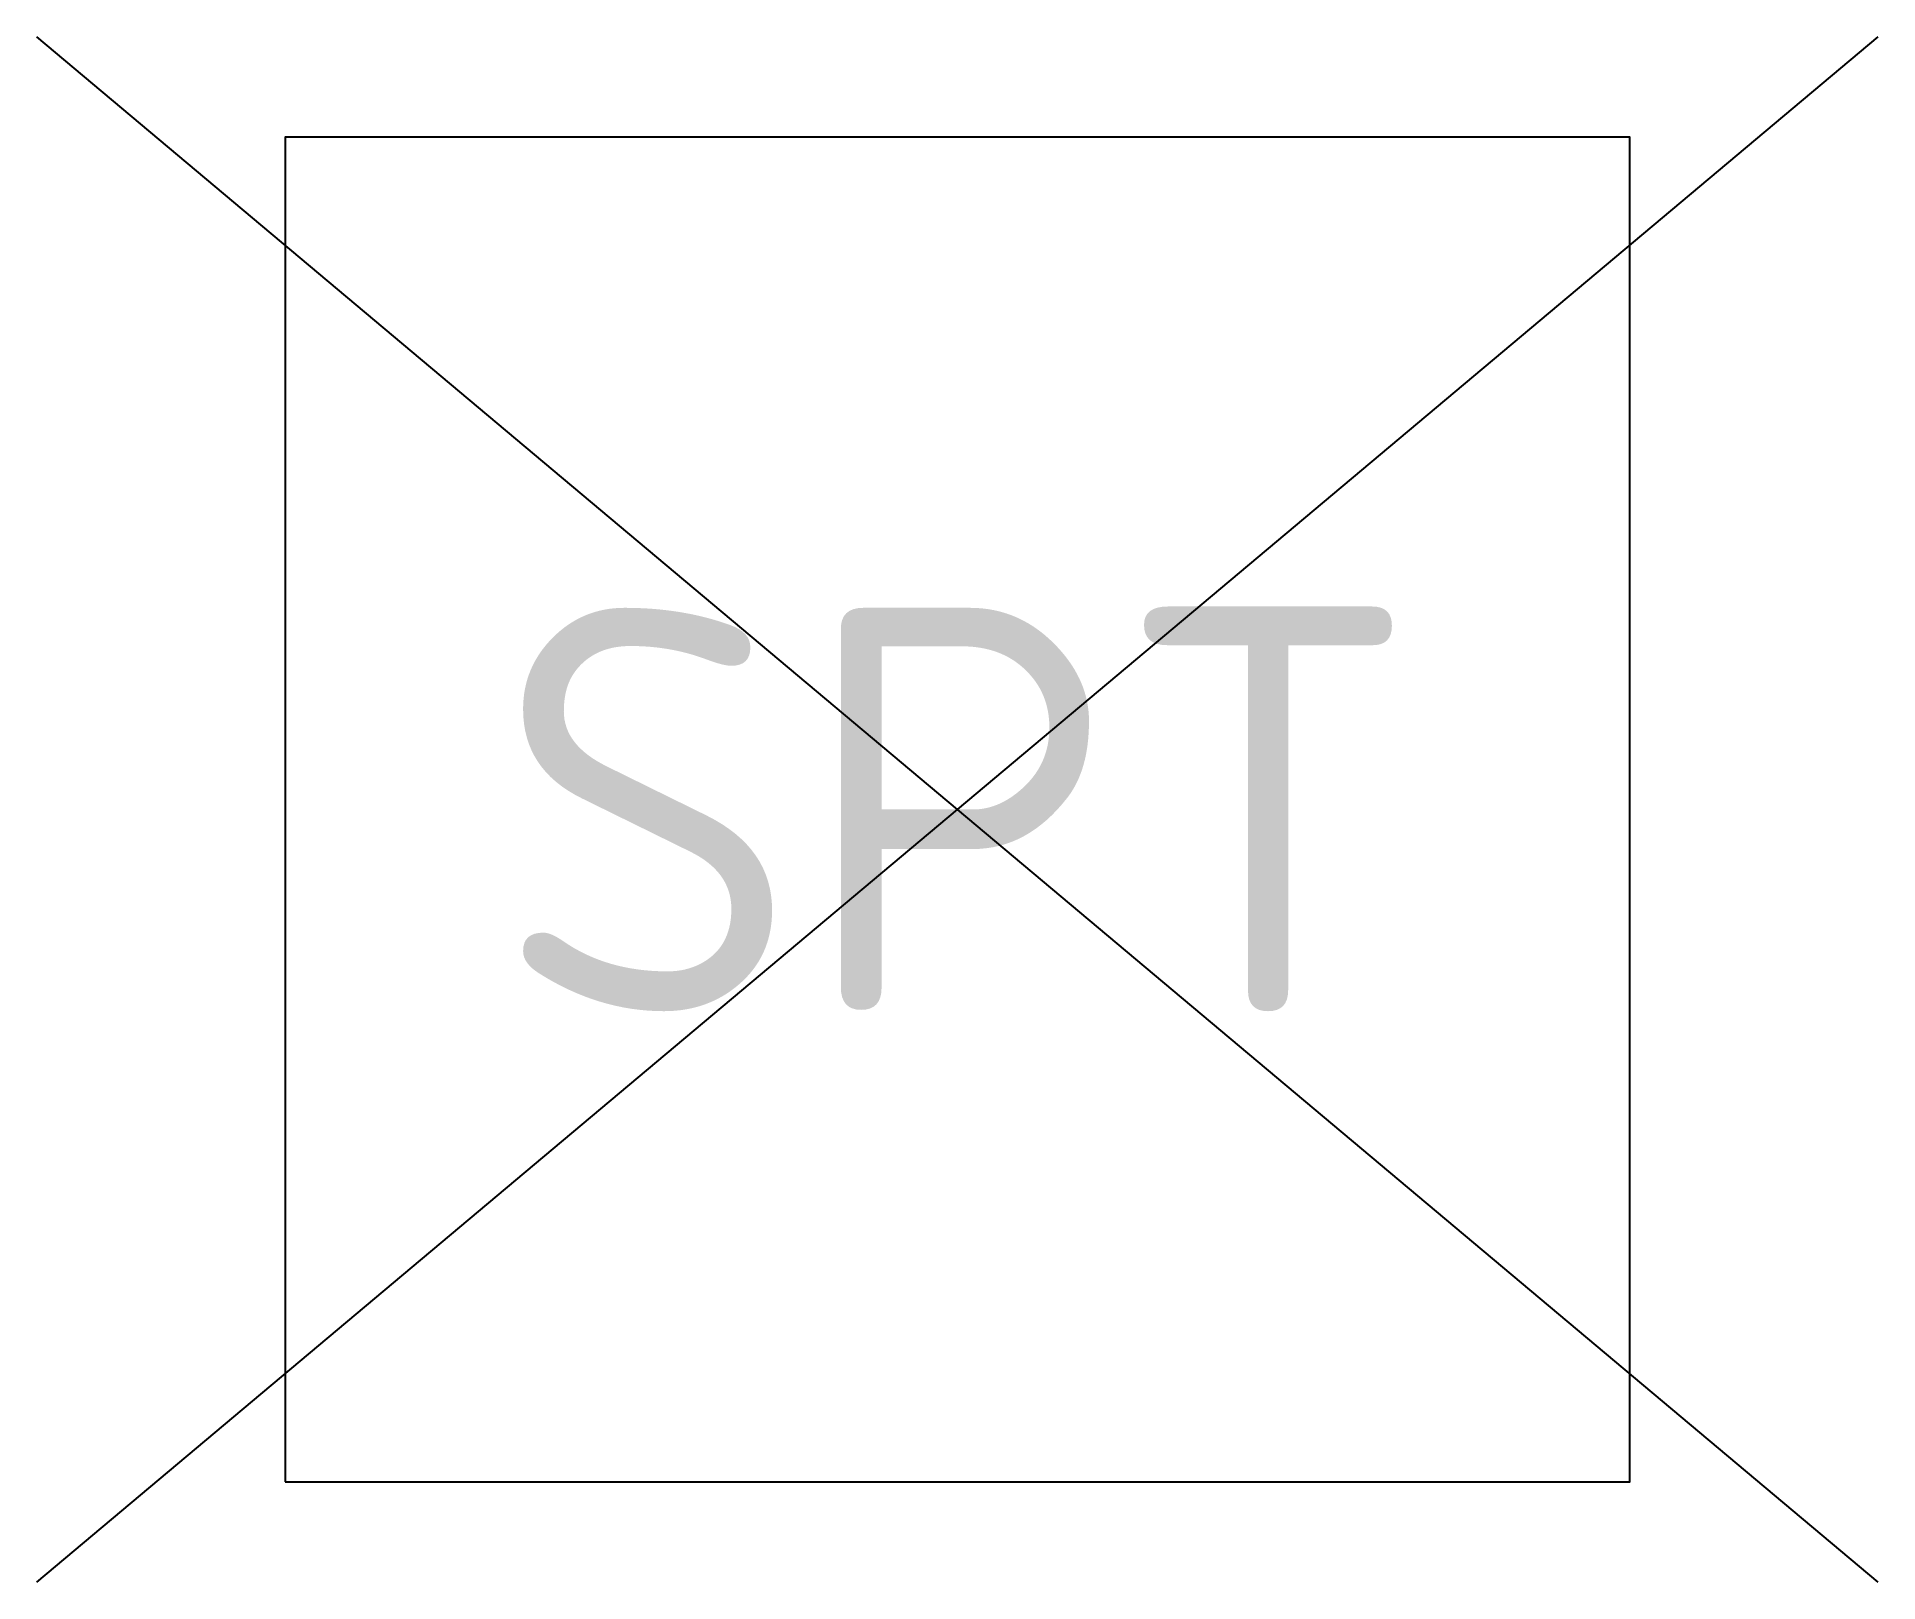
# Model space of a CAD drawing. Extents: x -5.1 to 5.1, y -4.3 to 4.3.
import ezdxf
from ezdxf.enums import TextEntityAlignment as Align

# ---------------------------------------------------------------- set-up
doc = ezdxf.new("R2010")
doc.units = 0
doc.styles.add('NLCS-ISO', font='NLCS-ISO.ttf')

msp = doc.modelspace()

# ---------------------------------------------------------------- linework, layer by layer
for p, q in [((-5.136, -4.31), (5.136, 4.31)), ((5.136, -4.31), (-5.136, 4.31))]:
    msp.add_line(p, q)
at = {"flags": 128}
msp.add_lwpolyline([(-3.75, -3.75), (3.75, -3.75), (3.75, 3.75), (-3.75, 3.75)], close=True, dxfattribs=at)

# ---------------------------------------------------------------- texts
at = {"style": 'NLCS-ISO'}
msp.add_text('SPT', height=2.25, dxfattribs=at).set_placement((0, 0), align=Align.MIDDLE_CENTER)

doc.saveas('drawing.dxf')
